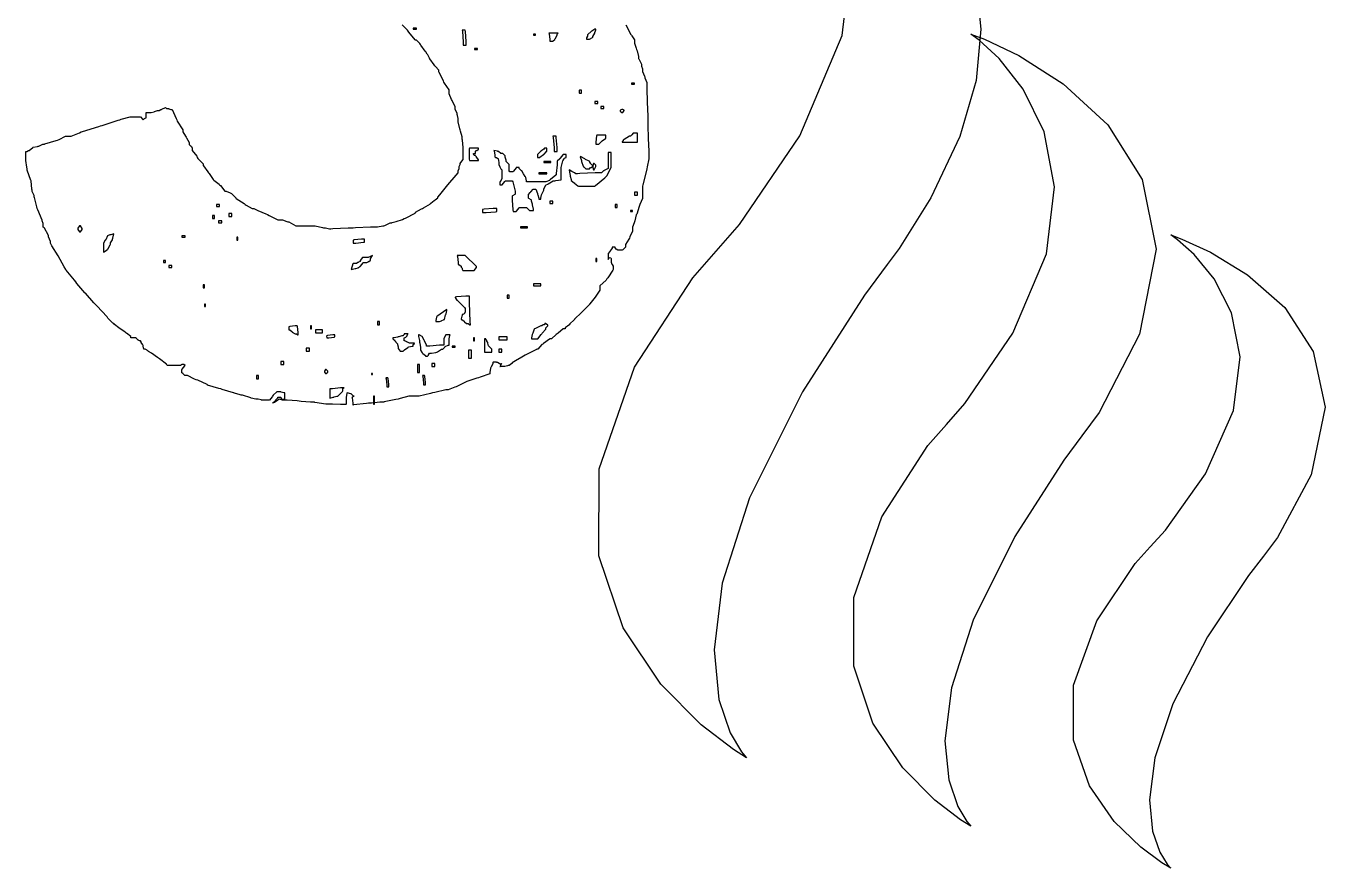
# Model space of a CAD drawing. Extents: x 54 to 303, y 49 to 296.
# Drawn here: x 147.99 to 192.95, y 240.45 to 269.59 of the extents above; entities that cross this region are included whole.
import ezdxf

# ---------------------------------------------------------------- set-up
doc = ezdxf.new("R2010")
doc.units = 0
doc.header["$MEASUREMENT"] = 0

msp = doc.modelspace()

# ---------------------------------------------------------------- linework, layer by layer
at = {"color": 32}
msp.add_lwpolyline([(180.874, 271.079), (181.042, 269.481), (180.873, 267.711), (180.315, 265.768), (179.309, 263.646), (178.209, 261.892), (177.8, 261.338), (177.012, 260.276), (174.866, 256.928), (173.035, 253.268), (172.09, 250.308), (171.807, 247.999), (171.97, 246.29), (172.357, 245.131), (172.751, 244.472), (172.931, 244.263), (172.931, 244.263), (172.931, 244.263), (172.931, 244.263), (172.475, 244.551), (171.362, 245.405), (169.963, 246.816), (168.658, 248.77), (167.82, 251.258), (167.826, 254.265), (169.051, 257.783), (171.068, 260.882), (171.873, 261.797), (172.682, 262.722), (174.774, 265.793), (176.235, 269.258), (176.579, 272.191)], dxfattribs=at)
at = {"color": 7}
msp.add_lwpolyline([(168.751, 269.628), (168.927, 269.303), (168.945, 269.276), (168.963, 269.25), (169.051, 269.11), (169.051, 269.063), (169.051, 268.993), (169.111, 268.825), (169.121, 268.781), (169.139, 268.737), (169.193, 268.533), (169.193, 268.464), (169.201, 268.456), (169.288, 268.27), (169.297, 268.252), (169.297, 268.207), (169.333, 268.108), (169.333, 268.075), (169.333, 268.015), (169.394, 267.856), (169.404, 267.829), (169.412, 267.802), (169.474, 267.637), (169.474, 267.582), (169.474, 267.428), (169.492, 266.96), (169.51, 266.474), (169.51, 266.311), (169.51, 266.158), (169.528, 265.7), (169.546, 265.26), (169.546, 265.113), (169.546, 264.998), (169.492, 264.716), (169.474, 264.654), (169.464, 264.593), (169.341, 264.09), (169.333, 264.054), (169.333, 264.01), (169.333, 263.911), (169.333, 263.878), (169.333, 263.834), (169.333, 263.701), (169.333, 263.701), (169.333, 263.623), (169.236, 263.42), (169.227, 263.385), (169.218, 263.34), (169.129, 263.076), (169.121, 263.066), (169.111, 263.058), (169.059, 262.855), (169.051, 262.819), (169.041, 262.785), (168.981, 262.626), (168.981, 262.573), (168.981, 262.494), (168.891, 262.298), (168.874, 262.254), (168.856, 262.22), (168.734, 262.035), (168.734, 261.973), (168.734, 261.939), (168.644, 261.841), (168.628, 261.831), (168.61, 261.831), (168.57, 261.831), (168.558, 261.831), (168.54, 261.831), (168.5, 261.831), (168.487, 261.831), (168.469, 261.831), (168.415, 261.867), (168.415, 261.867), (168.415, 261.867), (168.381, 261.921), (168.381, 261.938), (168.363, 261.938), (168.323, 261.938), (168.311, 261.938), (168.275, 261.938), (168.275, 261.903), (168.213, 261.807), (168.205, 261.797), (168.195, 261.789), (168.135, 261.716), (168.135, 261.691), (168.135, 261.647), (168.135, 261.548), (168.135, 261.515), (168.143, 261.515), (168.169, 261.568), (168.169, 261.585), (168.169, 261.585), (168.232, 261.564), (168.239, 261.549), (168.239, 261.523), (168.239, 261.465), (168.239, 261.444), (168.239, 261.418), (168.265, 261.348), (168.275, 261.338), (168.275, 261.338), (168.311, 261.286), (168.311, 261.268), (168.311, 261.232), (168.311, 261.215), (168.311, 261.176), (168.311, 261.162), (168.301, 261.145), (168.125, 260.879), (168.099, 260.843), (168.071, 260.799), (167.852, 260.595), (167.852, 260.526), (167.852, 260.456), (167.736, 260.28), (167.71, 260.244), (167.684, 260.21), (167.507, 259.979), (167.499, 259.961), (167.489, 259.953), (167.287, 259.751), (167.253, 259.715), (167.217, 259.68), (166.978, 259.442), (166.97, 259.432), (166.96, 259.424), (166.81, 259.284), (166.794, 259.256), (166.776, 259.239), (166.652, 259.147), (166.652, 259.115), (166.581, 259.115), (166.405, 258.957), (166.371, 258.939), (166.335, 258.913), (166.175, 258.763), (166.122, 258.763), (166.113, 258.754), (165.902, 258.604), (165.876, 258.586), (165.848, 258.57), (165.71, 258.41), (165.665, 258.41), (165.655, 258.402), (165.267, 258.199), (165.206, 258.163), (165.152, 258.129), (164.932, 258.001), (164.817, 257.938), (164.817, 257.917), (164.808, 257.908), (164.709, 257.845), (164.677, 257.845), (164.659, 257.836), (164.565, 257.81), (164.535, 257.81), (164.517, 257.81), (164.477, 257.81), (164.465, 257.81), (164.447, 257.81), (164.407, 257.81), (164.394, 257.81), (164.403, 257.81), (164.43, 257.836), (164.43, 257.845), (164.43, 257.863), (164.455, 257.908), (164.465, 257.917), (164.43, 257.881), (164.43, 257.881), (164.305, 257.943), (164.288, 257.951), (164.27, 257.961), (164.156, 257.961), (164.148, 257.951), (164.148, 257.907), (164.086, 257.792), (164.078, 257.774), (164.068, 257.748), (164.042, 257.598), (164.042, 257.598), (164.042, 257.554), (163.705, 257.44), (163.653, 257.422), (163.599, 257.405), (163.247, 257.291), (163.23, 257.281), (163.22, 257.273), (162.921, 257.123), (162.877, 257.105), (162.833, 257.096), (162.602, 256.999), (162.524, 256.999), (162.524, 256.999), (162.136, 256.91), (162.065, 256.892), (161.995, 256.876), (161.598, 256.786), (161.466, 256.786), (161.439, 256.786), (161.379, 256.786), (161.36, 256.786), (161.236, 256.786), (160.937, 256.699), (160.867, 256.682), (160.795, 256.664), (160.39, 256.585), (160.373, 256.576), (160.241, 256.576), (159.943, 256.54), (159.844, 256.54), (159.772, 256.532), (159.331, 256.479), (159.315, 256.469), (159.315, 256.541), (159.287, 256.726), (159.279, 256.752), (159.287, 256.762), (159.333, 256.786), (159.349, 256.786), (159.322, 256.786), (159.252, 256.85), (159.243, 256.858), (159.234, 256.868), (159.111, 256.902), (159.103, 256.892), (159.093, 256.884), (159.067, 256.733), (159.067, 256.682), (159.067, 256.638), (159.067, 256.505), (159.067, 256.505), (159.057, 256.497), (158.878, 256.493), (158.597, 256.505), (158.503, 256.505), (158.371, 256.505), (157.991, 256.567), (157.974, 256.576), (157.842, 256.576), (157.515, 256.602), (157.445, 256.61), (157.373, 256.62), (157.03, 256.646), (156.916, 256.646), (156.872, 256.646), (156.756, 256.673), (156.74, 256.682), (156.712, 256.647), (156.593, 256.558), (156.527, 256.54), (156.527, 256.54), (156.527, 256.54), (156.527, 256.54), (156.624, 256.638), (156.633, 256.646), (156.641, 256.655), (156.704, 256.728), (156.704, 256.752), (156.74, 256.752), (156.756, 256.752), (156.796, 256.752), (156.81, 256.752), (156.81, 256.735), (156.836, 256.682), (156.846, 256.682), (156.872, 256.682), (156.93, 256.682), (156.95, 256.682), (156.95, 256.735), (156.95, 256.854), (156.95, 256.892), (156.914, 256.892), (156.826, 256.92), (156.81, 256.928), (156.792, 256.938), (156.677, 256.938), (156.669, 256.928), (156.669, 256.928), (156.544, 256.814), (156.527, 256.786), (156.509, 256.76), (156.417, 256.646), (156.387, 256.646), (156.359, 256.646), (156.3, 256.646), (156.281, 256.646), (156.245, 256.646), (156.166, 256.646), (156.14, 256.646), (156.13, 256.655), (156.031, 256.682), (155.998, 256.682), (155.944, 256.682), (155.787, 256.708), (155.787, 256.716), (155.777, 256.726), (155.479, 256.814), (155.435, 256.822), (155.407, 256.832), (155.204, 256.884), (155.186, 256.892), (155.169, 256.902), (154.781, 257.017), (154.729, 257.035), (154.667, 257.052), (154.278, 257.167), (154.27, 257.175), (154.26, 257.185), (153.934, 257.335), (153.881, 257.351), (153.828, 257.369), (153.577, 257.492), (153.494, 257.492), (153.484, 257.502), (153.431, 257.555), (153.422, 257.564), (153.413, 257.564), (153.388, 257.59), (153.388, 257.598), (153.388, 257.634), (153.388, 257.652), (153.388, 257.692), (153.388, 257.704), (153.396, 257.714), (153.484, 257.828), (153.494, 257.845), (153.458, 257.881), (153.422, 257.881), (153.388, 257.881), (153.378, 257.872), (153.333, 257.845), (153.318, 257.845), (153.29, 257.845), (153.231, 257.845), (153.212, 257.845), (153.176, 257.845), (153.096, 257.845), (153.07, 257.845), (153.043, 257.845), (152.984, 257.845), (152.965, 257.845), (152.947, 257.845), (152.906, 257.845), (152.893, 257.845), (152.884, 257.845), (152.859, 257.881), (152.859, 257.881), (152.849, 257.89), (152.611, 258.075), (152.576, 258.093), (152.54, 258.119), (152.33, 258.269), (152.33, 258.269), (152.33, 258.269), (152.232, 258.331), (152.224, 258.34), (152.214, 258.349), (152.115, 258.41), (152.083, 258.41), (152.073, 258.41), (152.047, 258.516), (152.047, 258.516), (152.047, 258.534), (152.02, 258.578), (152.011, 258.586), (152.011, 258.586), (151.977, 258.64), (151.977, 258.656), (151.977, 258.666), (151.95, 258.692), (151.941, 258.692), (151.923, 258.692), (151.871, 258.718), (151.871, 258.727), (151.861, 258.736), (151.809, 258.79), (151.801, 258.798), (151.757, 258.798), (151.657, 258.798), (151.624, 258.798), (151.624, 258.843), (151.474, 258.957), (151.448, 258.975), (151.42, 258.993), (151.209, 259.143), (151.201, 259.151), (151.201, 259.151), (151.051, 259.266), (151.025, 259.292), (150.997, 259.31), (150.821, 259.486), (150.813, 259.504), (150.795, 259.53), (150.442, 259.909), (150.39, 259.961), (150.336, 260.015), (150.045, 260.342), (150.037, 260.35), (150.027, 260.36), (149.753, 260.686), (149.718, 260.739), (149.674, 260.792), (149.383, 261.145), (149.365, 261.162), (149.312, 261.259), (149.101, 261.633), (148.889, 261.99), (148.836, 262.078), (148.836, 262.14), (148.775, 262.292), (148.766, 262.326), (148.757, 262.362), (148.634, 262.599), (148.626, 262.607), (148.626, 262.607), (148.59, 262.635), (148.59, 262.643), (148.59, 262.671), (148.59, 262.73), (148.59, 262.749), (148.58, 262.759), (148.555, 262.855), (148.555, 262.855), (148.546, 262.873), (148.395, 263.226), (148.379, 263.278), (148.361, 263.332), (148.281, 263.657), (148.273, 263.665), (148.273, 263.727), (148.203, 263.868), (148.203, 263.914), (148.193, 263.949), (148.167, 264.231), (148.167, 264.231), (148.157, 264.249), (148.034, 264.601), (148.026, 264.654), (148.016, 264.708), (147.99, 264.932), (147.99, 265.006), (147.99, 265.05), (147.99, 265.15), (147.99, 265.183), (147.99, 265.201), (147.99, 265.241), (147.99, 265.253), (148.016, 265.253), (148.076, 265.289), (148.096, 265.289), (148.096, 265.289), (148.227, 265.387), (148.237, 265.395), (148.237, 265.395), (148.386, 265.421), (148.413, 265.429), (148.43, 265.439), (148.576, 265.501), (148.626, 265.501), (148.642, 265.511), (149.031, 265.625), (149.085, 265.642), (149.137, 265.66), (149.362, 265.782), (149.437, 265.782), (149.552, 265.782), (149.841, 265.898), (149.895, 265.924), (149.947, 265.942), (150.512, 266.119), (150.566, 266.135), (150.627, 266.153), (151.182, 266.331), (151.235, 266.347), (151.288, 266.365), (151.592, 266.453), (151.694, 266.453), (151.721, 266.453), (151.78, 266.453), (151.801, 266.453), (151.835, 266.453), (151.914, 266.453), (151.941, 266.453), (151.95, 266.445), (152.038, 266.357), (152.047, 266.347), (152.083, 266.383), (152.091, 266.393), (152.137, 266.417), (152.153, 266.417), (152.153, 266.462), (152.153, 266.561), (152.153, 266.594), (152.188, 266.594), (152.266, 266.594), (152.294, 266.594), (152.328, 266.594), (152.426, 266.621), (152.436, 266.63), (152.436, 266.63), (152.54, 266.664), (152.576, 266.664), (152.602, 266.664), (152.662, 266.7), (152.683, 266.7), (152.691, 266.71), (152.823, 266.77), (152.823, 266.77), (152.823, 266.77), (152.849, 266.736), (152.859, 266.736), (152.876, 266.736), (152.915, 266.736), (152.929, 266.736), (152.937, 266.728), (152.999, 266.7), (152.999, 266.7), (153.052, 266.7), (153.184, 266.391), (153.212, 266.347), (153.228, 266.295), (153.413, 266.004), (153.422, 265.994), (153.422, 265.934), (153.511, 265.775), (153.529, 265.748), (153.545, 265.722), (153.635, 265.556), (153.635, 265.501), (153.643, 265.493), (153.695, 265.439), (153.705, 265.429), (153.713, 265.421), (153.741, 265.359), (153.741, 265.359), (153.741, 265.281), (153.899, 265.086), (153.917, 265.042), (153.943, 265.008), (154.128, 264.822), (154.128, 264.76), (154.136, 264.752), (154.287, 264.541), (154.304, 264.513), (154.331, 264.487), (154.471, 264.276), (154.481, 264.267), (154.489, 264.258), (154.675, 264.116), (154.693, 264.09), (154.719, 264.072), (154.869, 263.878), (154.869, 263.878), (154.922, 263.878), (155.054, 263.817), (155.082, 263.808), (155.108, 263.791), (155.248, 263.641), (155.258, 263.631), (155.266, 263.623), (155.539, 263.446), (155.575, 263.419), (155.61, 263.393), (155.822, 263.278), (155.822, 263.278), (155.871, 263.278), (156.02, 263.212), (156.289, 263.094), (156.351, 263.066), (156.411, 263.04), (156.709, 262.89), (156.81, 262.89), (156.87, 262.89), (157.021, 262.829), (157.056, 262.819), (157.091, 262.811), (157.329, 262.679), (157.409, 262.679), (157.47, 262.679), (157.609, 262.679), (157.656, 262.679), (157.718, 262.679), (157.857, 262.679), (157.904, 262.679), (158, 262.679), (158.255, 262.617), (158.291, 262.607), (158.352, 262.607), (158.491, 262.573), (158.538, 262.573), (158.616, 262.582), (159.14, 262.607), (159.315, 262.607), (159.393, 262.617), (159.916, 262.643), (160.091, 262.643), (160.161, 262.643), (160.338, 262.671), (160.373, 262.679), (160.408, 262.689), (160.593, 262.783), (160.654, 262.783), (160.663, 262.793), (160.801, 262.829), (161.025, 262.9), (161.079, 262.926), (161.131, 262.944), (161.457, 263.12), (161.466, 263.136), (161.475, 263.146), (161.677, 263.262), (161.713, 263.278), (161.747, 263.296), (161.986, 263.438), (161.995, 263.455), (162.004, 263.464), (162.119, 263.553), (162.137, 263.561), (162.154, 263.571), (162.242, 263.642), (162.242, 263.665), (162.312, 263.754), (162.595, 264.09), (162.877, 264.425), (162.947, 264.513), (162.947, 264.547), (162.947, 264.583), (162.983, 264.663), (162.983, 264.69), (162.983, 264.725), (163.019, 264.804), (163.019, 264.83), (163.019, 264.83), (163.106, 264.964), (163.124, 264.972), (163.124, 265.052), (163.124, 265.23), (163.124, 265.289), (163.124, 265.387), (163.098, 265.643), (163.09, 265.678), (163.09, 265.757), (163.027, 265.95), (163.019, 265.994), (163.009, 266.039), (162.947, 266.27), (162.947, 266.347), (162.947, 266.391), (162.921, 266.498), (162.913, 266.524), (162.913, 266.577), (162.843, 266.697), (162.843, 266.736), (162.843, 266.806), (162.753, 266.983), (162.737, 267.017), (162.719, 267.053), (162.631, 267.239), (162.631, 267.299), (162.631, 267.388), (162.48, 267.608), (162.454, 267.652), (162.436, 267.696), (162.286, 267.988), (162.278, 268.005), (162.278, 268.059), (162.163, 268.191), (162.137, 268.217), (162.119, 268.245), (161.969, 268.456), (161.961, 268.464), (161.951, 268.482), (161.897, 268.596), (161.889, 268.604), (161.879, 268.614), (161.827, 268.702), (161.819, 268.71), (161.809, 268.72), (161.659, 268.931), (161.642, 268.957), (161.624, 268.985), (161.505, 269.099), (161.466, 269.099), (161.457, 269.109), (161.246, 269.382), (161.219, 269.416), (161.192, 269.452), (161.007, 269.638)], dxfattribs=at)
for points in [[(161.396, 269.486), (161.422, 269.486), (161.481, 269.486), (161.502, 269.486), (161.502, 269.522), (161.475, 269.522), (161.415, 269.522), (161.396, 269.522), (161.396, 269.522), (161.396, 269.496), (161.396, 269.486)], [(163.124, 268.923), (163.15, 268.923), (163.209, 268.923), (163.23, 268.923), (163.23, 269.055), (163.204, 269.399), (163.196, 269.452), (163.168, 269.452), (163.109, 269.452), (163.09, 269.452), (163.098, 269.399), (163.124, 269.043), (163.124, 268.923)], [(166.122, 269.063), (166.149, 269.063), (166.208, 269.063), (166.229, 269.063), (166.237, 269.073), (166.289, 269.125), (166.299, 269.133), (166.307, 269.151), (166.371, 269.271), (166.371, 269.31), (166.405, 269.346), (166.325, 269.346), (166.147, 269.346), (166.088, 269.346), (166.096, 269.32), (166.122, 269.128), (166.122, 269.063)], [(167.71, 269.486), (167.674, 269.486), (167.569, 269.416), (167.569, 269.416), (167.56, 269.408), (167.429, 269.282), (167.429, 269.24), (167.429, 269.24), (167.393, 269.187), (167.393, 269.169), (167.393, 269.133), (167.41, 269.133), (167.45, 269.133), (167.463, 269.133), (167.498, 269.133), (167.596, 269.197), (167.605, 269.205), (167.614, 269.223), (167.676, 269.343), (167.676, 269.382), (167.684, 269.391), (167.71, 269.463), (167.71, 269.486)], [(165.559, 269.276), (165.576, 269.276), (165.615, 269.276), (165.629, 269.276), (165.629, 269.31), (165.611, 269.31), (165.571, 269.31), (165.559, 269.31), (165.559, 269.31), (165.559, 269.285), (165.559, 269.276)], [(163.513, 268.781), (163.539, 268.781), (163.598, 268.781), (163.619, 268.781), (163.619, 268.817), (163.591, 268.817), (163.532, 268.817), (163.513, 268.817), (163.513, 268.817), (163.513, 268.791), (163.513, 268.781)], [(168.945, 267.582), (168.971, 267.582), (169.03, 267.582), (169.051, 267.582), (169.051, 267.618), (169.023, 267.618), (168.964, 267.618), (168.945, 267.618), (168.945, 267.582)], [(167.146, 267.265), (167.163, 267.265), (167.203, 267.265), (167.217, 267.265), (167.217, 267.291), (167.217, 267.351), (167.217, 267.37), (167.199, 267.37), (167.159, 267.37), (167.146, 267.37), (167.137, 267.361), (167.137, 267.283), (167.146, 267.265)], [(167.676, 266.912), (167.702, 266.912), (167.761, 266.912), (167.782, 266.912), (167.782, 266.93), (167.782, 266.97), (167.782, 266.983), (167.754, 266.983), (167.695, 266.983), (167.676, 266.983), (167.676, 266.983), (167.676, 266.93), (167.676, 266.912)], [(167.886, 266.736), (167.913, 266.736), (167.972, 266.736), (167.992, 266.736), (167.992, 266.754), (167.992, 266.794), (167.992, 266.806), (167.965, 266.806), (167.906, 266.806), (167.886, 266.806), (167.886, 266.79), (167.886, 266.75), (167.886, 266.736)], [(168.698, 266.664), (168.698, 266.674), (168.644, 266.7), (168.628, 266.7), (168.61, 266.7), (168.558, 266.674), (168.558, 266.664), (168.558, 266.648), (168.61, 266.594), (168.628, 266.594), (168.644, 266.594), (168.699, 266.663), (168.698, 266.664)], [(166.265, 265.253), (166.291, 265.253), (166.35, 265.253), (166.371, 265.253), (166.371, 265.385), (166.343, 265.73), (166.335, 265.782), (166.307, 265.782), (166.248, 265.782), (166.229, 265.782), (166.237, 265.73), (166.265, 265.373), (166.265, 265.253)], [(167.71, 265.501), (167.736, 265.501), (167.796, 265.501), (167.816, 265.501), (167.825, 265.511), (167.904, 265.598), (167.922, 265.606), (167.93, 265.616), (168.045, 265.704), (168.063, 265.712), (168.063, 265.739), (168.063, 265.799), (168.063, 265.818), (167.983, 265.818), (167.805, 265.818), (167.746, 265.818), (167.736, 265.792), (167.71, 265.574), (167.71, 265.501)], [(169.017, 265.888), (169.007, 265.88), (168.953, 265.828), (168.945, 265.818), (168.91, 265.782), (168.883, 265.774), (168.69, 265.66), (168.664, 265.642), (168.664, 265.625), (168.628, 265.585), (168.628, 265.571), (168.76, 265.571), (169.058, 265.571), (169.157, 265.571), (169.157, 265.651), (169.157, 265.829), (169.157, 265.888), (169.121, 265.888), (169.043, 265.888), (169.017, 265.888)], [(163.336, 264.936), (163.415, 264.936), (163.593, 264.936), (163.653, 264.936), (163.653, 264.964), (163.599, 265.042), (163.583, 265.042), (163.583, 265.06), (163.548, 265.1), (163.548, 265.113), (163.513, 265.113), (163.503, 265.113), (163.477, 265.166), (163.477, 265.183), (163.495, 265.183), (163.535, 265.183), (163.548, 265.183), (163.548, 265.201), (163.548, 265.241), (163.548, 265.253), (163.548, 265.263), (163.573, 265.289), (163.583, 265.289), (163.599, 265.289), (163.643, 265.316), (163.653, 265.325), (163.653, 265.359), (163.573, 265.359), (163.395, 265.359), (163.336, 265.359), (163.327, 265.325), (163.327, 264.98), (163.336, 264.936)], [(164.924, 263.772), (164.914, 263.763), (164.826, 263.711), (164.817, 263.701), (164.817, 263.569), (164.844, 263.226), (164.853, 263.172), (164.88, 263.172), (164.939, 263.172), (164.96, 263.172), (164.968, 263.182), (165.054, 263.296), (165.064, 263.313), (165.099, 263.313), (165.179, 263.313), (165.206, 263.313), (165.232, 263.313), (165.292, 263.313), (165.312, 263.313), (165.32, 263.305), (165.373, 263.252), (165.383, 263.242), (165.417, 263.208), (165.451, 263.208), (165.531, 263.208), (165.559, 263.208), (165.559, 263.252), (165.531, 263.358), (165.523, 263.385), (165.523, 263.429), (165.489, 263.528), (165.489, 263.561), (165.479, 263.571), (165.391, 263.623), (165.383, 263.631), (165.383, 263.665), (165.383, 263.683), (165.383, 263.725), (165.383, 263.737), (165.383, 263.763), (165.443, 263.834), (165.453, 263.842), (165.461, 263.852), (165.549, 263.94), (165.559, 263.948), (165.576, 263.948), (165.615, 263.948), (165.629, 263.948), (165.637, 263.94), (165.69, 263.799), (165.699, 263.772), (165.708, 263.755), (165.735, 263.635), (165.735, 263.595), (165.77, 263.595), (165.806, 263.595), (165.806, 263.639), (165.832, 263.745), (165.842, 263.772), (165.85, 263.79), (165.912, 263.91), (165.912, 263.948), (165.912, 263.948), (165.972, 264.072), (165.982, 264.09), (165.99, 264.1), (166.052, 264.124), (166.052, 264.124), (166.061, 264.134), (166.238, 264.231), (166.299, 264.231), (166.325, 264.24), (166.511, 264.267), (166.511, 264.267), (166.511, 264.267), (166.511, 264.531), (166.511, 264.619), (166.511, 264.699), (166.572, 264.928), (166.581, 264.936), (166.581, 264.954), (166.617, 264.994), (166.617, 265.006), (166.625, 265.016), (166.671, 265.042), (166.688, 265.042), (166.688, 265.07), (166.688, 265.129), (166.688, 265.148), (166.66, 265.148), (166.601, 265.148), (166.581, 265.148), (166.572, 265.131), (166.484, 265.016), (166.475, 265.006), (166.466, 264.998), (166.379, 264.91), (166.371, 264.9), (166.371, 264.786), (166.343, 264.487), (166.335, 264.443), (166.325, 264.425), (166.149, 264.284), (166.122, 264.267), (166.105, 264.249), (165.985, 264.195), (165.946, 264.195), (165.858, 264.195), (165.66, 264.195), (165.593, 264.195), (165.523, 264.195), (165.365, 264.195), (165.312, 264.195), (165.312, 264.239), (165.285, 264.355), (165.276, 264.371), (165.267, 264.389), (165.206, 264.477), (165.206, 264.477), (165.206, 264.477), (165.152, 264.583), (165.136, 264.583), (165.126, 264.593), (165.064, 264.666), (165.064, 264.69), (165.046, 264.69), (165.006, 264.69), (164.994, 264.69), (164.96, 264.69), (164.95, 264.681), (164.862, 264.565), (164.853, 264.547), (164.817, 264.547), (164.799, 264.547), (164.76, 264.547), (164.747, 264.547), (164.738, 264.547), (164.711, 264.575), (164.711, 264.583), (164.711, 264.611), (164.711, 264.67), (164.711, 264.69), (164.711, 264.717), (164.711, 264.776), (164.711, 264.796), (164.702, 264.805), (164.65, 264.857), (164.641, 264.866), (164.607, 264.9), (164.607, 264.944), (164.579, 265.05), (164.571, 265.077), (164.571, 265.104), (164.491, 265.183), (164.465, 265.183), (164.429, 265.183), (164.341, 265.245), (164.324, 265.253), (164.306, 265.263), (164.182, 265.289), (164.182, 265.289), (164.191, 265.272), (164.218, 265.126), (164.218, 265.077), (164.218, 265.068), (164.254, 265.042), (164.254, 265.042), (164.27, 265.042), (164.324, 265.006), (164.324, 265.006), (164.332, 265.006), (164.358, 264.874), (164.358, 264.83), (164.358, 264.804), (164.394, 264.724), (164.394, 264.724), (164.43, 264.654), (164.43, 264.654), (164.455, 264.619), (164.465, 264.619), (164.465, 264.575), (164.465, 264.476), (164.465, 264.443), (164.465, 264.416), (164.465, 264.357), (164.465, 264.337), (164.465, 264.302), (164.403, 264.204), (164.394, 264.195), (164.394, 264.168), (164.394, 264.111), (164.394, 264.09), (164.411, 264.09), (164.451, 264.09), (164.465, 264.09), (164.473, 264.1), (164.561, 264.214), (164.571, 264.231), (164.605, 264.231), (164.684, 264.231), (164.711, 264.231), (164.738, 264.231), (164.797, 264.231), (164.817, 264.231), (164.844, 264.196), (164.924, 263.878), (164.924, 263.772)], [(165.946, 265.359), (165.936, 265.359), (165.912, 265.325), (165.912, 265.325), (165.912, 265.325), (165.814, 265.263), (165.806, 265.253), (165.796, 265.245), (165.708, 265.158), (165.699, 265.148), (165.699, 265.122), (165.699, 265.063), (165.699, 265.042), (165.716, 265.042), (165.756, 265.042), (165.77, 265.042), (165.778, 265.052), (165.902, 265.14), (165.912, 265.148), (165.92, 265.158), (166.008, 265.245), (166.018, 265.253), (166.018, 265.281), (166.018, 265.34), (166.018, 265.359), (166, 265.359), (165.959, 265.359), (165.946, 265.359)], [(165.912, 264.866), (165.972, 264.866), (166.111, 264.866), (166.158, 264.866), (166.158, 264.9), (166.096, 264.9), (165.957, 264.9), (165.912, 264.9), (165.912, 264.9), (165.912, 264.875), (165.912, 264.866)], [(166.794, 264.619), (166.794, 264.619), (166.818, 264.461), (166.828, 264.443), (166.828, 264.399), (166.854, 264.276), (166.864, 264.267), (166.864, 264.24), (166.96, 264.17), (166.97, 264.16), (166.978, 264.152), (167.092, 264.064), (167.11, 264.054), (167.181, 264.054), (167.339, 264.054), (167.393, 264.054), (167.463, 264.054), (167.622, 264.054), (167.676, 264.054), (167.702, 264.072), (168.027, 264.337), (168.063, 264.371), (168.097, 264.407), (168.239, 264.69), (168.239, 264.69), (168.239, 264.822), (168.239, 265.12), (168.239, 265.219), (168.213, 265.219), (168.154, 265.219), (168.135, 265.219), (168.135, 265.219), (168.135, 265.008), (168.135, 264.936), (168.135, 264.875), (168.135, 264.69), (168.135, 264.69), (168.135, 264.663), (168.001, 264.593), (167.992, 264.583), (167.983, 264.575), (167.91, 264.513), (167.886, 264.513), (167.684, 264.513), (167.155, 264.487), (167.076, 264.477), (167.04, 264.477), (167.022, 264.477), (166.97, 264.513), (166.97, 264.513), (166.9, 264.547), (166.882, 264.557), (166.794, 264.619), (166.794, 264.619)], [(167.181, 265.077), (167.171, 265.068), (167.217, 264.943), (167.217, 264.9), (167.217, 264.9), (167.277, 264.742), (167.287, 264.724), (167.295, 264.716), (167.368, 264.654), (167.393, 264.654), (167.41, 264.654), (167.45, 264.654), (167.463, 264.654), (167.499, 264.654), (167.533, 264.69), (167.551, 264.69), (167.605, 264.743), (167.605, 264.76), (167.596, 264.769), (167.542, 264.822), (167.533, 264.83), (167.524, 264.84), (167.499, 264.9), (167.499, 264.9), (167.499, 264.918), (167.375, 264.964), (167.357, 264.972), (167.331, 264.998), (167.181, 265.077), (167.181, 265.077)], [(167.64, 264.83), (167.63, 264.83), (167.605, 264.752), (167.605, 264.724), (167.605, 264.698), (167.63, 264.619), (167.64, 264.619), (167.656, 264.619), (167.71, 264.725), (167.71, 264.76), (167.71, 264.778), (167.656, 264.83), (167.64, 264.83)], [(165.735, 264.477), (165.806, 264.477), (165.964, 264.477), (166.018, 264.477), (166.018, 264.513), (165.946, 264.513), (165.788, 264.513), (165.735, 264.513), (165.735, 264.513), (165.735, 264.477), (165.735, 264.477)], [(166.122, 263.455), (166.149, 263.455), (166.208, 263.455), (166.229, 263.455), (166.229, 263.473), (166.229, 263.513), (166.229, 263.525), (166.201, 263.525), (166.142, 263.525), (166.122, 263.525), (166.122, 263.525), (166.122, 263.473), (166.122, 263.455)], [(169.051, 263.737), (169.077, 263.737), (169.136, 263.737), (169.157, 263.737), (169.157, 263.763), (169.157, 263.823), (169.157, 263.842), (169.129, 263.842), (169.07, 263.842), (169.051, 263.842), (169.051, 263.816), (169.051, 263.758), (169.051, 263.737)], [(154.446, 262.926), (154.463, 262.926), (154.503, 262.926), (154.517, 262.926), (154.517, 262.953), (154.517, 263.012), (154.517, 263.032), (154.499, 263.032), (154.459, 263.032), (154.446, 263.032), (154.446, 263.005), (154.446, 262.946), (154.446, 262.926)], [(154.587, 263.349), (154.613, 263.349), (154.672, 263.349), (154.693, 263.349), (154.693, 263.367), (154.693, 263.406), (154.693, 263.419), (154.666, 263.419), (154.606, 263.419), (154.587, 263.419), (154.587, 263.419), (154.587, 263.367), (154.587, 263.349)], [(155.01, 262.996), (155.036, 262.996), (155.096, 262.996), (155.116, 262.996), (155.116, 263.023), (155.116, 263.083), (155.116, 263.102), (155.089, 263.102), (155.029, 263.102), (155.01, 263.102), (155.01, 263.076), (155.01, 263.017), (155.01, 262.996)], [(163.795, 263.136), (163.917, 263.136), (164.235, 263.164), (164.288, 263.172), (164.288, 263.2), (164.288, 263.259), (164.288, 263.278), (164.164, 263.278), (163.847, 263.252), (163.795, 263.242), (163.785, 263.234), (163.785, 263.146), (163.795, 263.136)], [(168.381, 263.313), (168.398, 263.313), (168.438, 263.313), (168.451, 263.313), (168.451, 263.34), (168.451, 263.4), (168.451, 263.419), (168.433, 263.419), (168.394, 263.419), (168.381, 263.419), (168.381, 263.393), (168.381, 263.333), (168.381, 263.313)], [(168.91, 263.172), (168.927, 263.172), (168.967, 263.172), (168.981, 263.172), (168.981, 263.208), (168.963, 263.208), (168.923, 263.208), (168.91, 263.208), (168.91, 263.208), (168.91, 263.172), (168.91, 263.172)], [(149.86, 262.679), (149.842, 262.679), (149.79, 262.6), (149.79, 262.573), (149.79, 262.547), (149.842, 262.467), (149.86, 262.467), (149.877, 262.467), (149.931, 262.547), (149.931, 262.573), (149.938, 262.587), (149.879, 262.679), (149.86, 262.679)], [(154.657, 262.783), (154.684, 262.783), (154.743, 262.783), (154.763, 262.783), (154.763, 262.801), (154.763, 262.843), (154.763, 262.855), (154.736, 262.855), (154.676, 262.855), (154.657, 262.855), (154.657, 262.855), (154.657, 262.801), (154.657, 262.783)], [(165.1, 262.607), (165.161, 262.607), (165.3, 262.607), (165.347, 262.607), (165.347, 262.643), (165.285, 262.643), (165.146, 262.643), (165.1, 262.643), (165.1, 262.643), (165.1, 262.617), (165.1, 262.607)], [(151.025, 262.396), (151.025, 262.396), (150.927, 262.37), (150.919, 262.36), (150.891, 262.36), (150.813, 262.326), (150.813, 262.326), (150.813, 262.326), (150.759, 262.194), (150.742, 262.184), (150.732, 262.176), (150.672, 262.077), (150.672, 262.044), (150.672, 262.018), (150.672, 261.958), (150.672, 261.938), (150.672, 261.893), (150.672, 261.794), (150.672, 261.761), (150.672, 261.761), (150.795, 261.851), (150.813, 261.867), (150.829, 261.885), (150.909, 262.035), (150.919, 262.044), (150.919, 262.088), (150.979, 262.194), (150.989, 262.22), (150.997, 262.248), (151.025, 262.396), (151.025, 262.396)], [(153.388, 262.29), (153.414, 262.29), (153.474, 262.29), (153.494, 262.29), (153.494, 262.326), (153.466, 262.326), (153.407, 262.326), (153.388, 262.326), (153.388, 262.326), (153.388, 262.29), (153.388, 262.29)], [(155.292, 262.184), (155.328, 262.184), (155.328, 262.212), (155.328, 262.271), (155.328, 262.29), (155.292, 262.29), (155.292, 262.264), (155.292, 262.205), (155.292, 262.184)], [(159.315, 262.078), (159.411, 262.078), (159.667, 262.106), (159.702, 262.114), (159.702, 262.141), (159.702, 262.201), (159.702, 262.22), (159.604, 262.22), (159.349, 262.194), (159.315, 262.184), (159.315, 262.158), (159.315, 262.099), (159.315, 262.078)], [(152.753, 261.408), (152.769, 261.408), (152.809, 261.408), (152.823, 261.408), (152.823, 261.426), (152.823, 261.466), (152.823, 261.479), (152.805, 261.479), (152.765, 261.479), (152.753, 261.479), (152.753, 261.479), (152.753, 261.426), (152.753, 261.408)], [(152.929, 261.232), (152.955, 261.232), (153.015, 261.232), (153.035, 261.232), (153.035, 261.25), (153.035, 261.29), (153.035, 261.302), (153.008, 261.302), (152.949, 261.302), (152.929, 261.302), (152.929, 261.286), (152.929, 261.246), (152.929, 261.232)], [(159.985, 261.655), (159.985, 261.655), (159.923, 261.63), (159.915, 261.621), (159.915, 261.621), (159.834, 261.585), (159.808, 261.585), (159.772, 261.585), (159.694, 261.585), (159.668, 261.585), (159.64, 261.585), (159.562, 261.48), (159.562, 261.444), (159.562, 261.444), (159.5, 261.418), (159.492, 261.408), (159.474, 261.408), (159.432, 261.372), (159.42, 261.372), (159.393, 261.372), (159.334, 261.372), (159.315, 261.372), (159.305, 261.356), (159.243, 261.162), (159.243, 261.162), (159.243, 261.162), (159.385, 261.196), (159.385, 261.196), (159.411, 261.196), (159.482, 261.224), (159.492, 261.232), (159.508, 261.232), (159.548, 261.268), (159.562, 261.268), (159.57, 261.277), (159.658, 261.392), (159.668, 261.408), (159.694, 261.408), (159.752, 261.408), (159.772, 261.408), (159.79, 261.408), (159.834, 261.436), (159.844, 261.444), (159.861, 261.444), (159.901, 261.479), (159.915, 261.479), (159.915, 261.497), (159.915, 261.536), (159.915, 261.549), (159.923, 261.559), (159.985, 261.655), (159.985, 261.655)], [(162.947, 261.338), (162.974, 261.338), (163.054, 261.286), (163.054, 261.268), (163.054, 261.25), (163.09, 261.21), (163.09, 261.196), (163.09, 261.18), (163.114, 261.126), (163.124, 261.126), (163.168, 261.126), (163.267, 261.126), (163.3, 261.126), (163.344, 261.126), (163.444, 261.126), (163.477, 261.126), (163.503, 261.126), (163.583, 261.233), (163.583, 261.268), (163.547, 261.304), (163.23, 261.621), (163.196, 261.655), (163.196, 261.655), (163.088, 261.655), (163.054, 261.655), (163.018, 261.655), (162.913, 261.655), (162.913, 261.655), (162.921, 261.621), (162.947, 261.41), (162.947, 261.338)], [(167.71, 261.444), (167.746, 261.444), (167.746, 261.47), (167.746, 261.53), (167.746, 261.549), (167.71, 261.549), (167.71, 261.523), (167.71, 261.465), (167.71, 261.444)], [(154.128, 260.526), (154.164, 260.526), (154.164, 260.554), (154.164, 260.613), (154.164, 260.633), (154.128, 260.633), (154.128, 260.606), (154.128, 260.547), (154.128, 260.526)], [(165.559, 260.597), (165.62, 260.597), (165.759, 260.597), (165.806, 260.597), (165.806, 260.615), (165.806, 260.654), (165.806, 260.667), (165.743, 260.667), (165.604, 260.667), (165.559, 260.667), (165.559, 260.667), (165.559, 260.615), (165.559, 260.597)], [(154.164, 259.891), (154.2, 259.891), (154.2, 259.909), (154.2, 259.949), (154.2, 259.961), (154.164, 259.961), (154.164, 259.961), (154.164, 259.909), (154.164, 259.891)], [(163.054, 259.432), (163.08, 259.432), (163.15, 259.372), (163.16, 259.362), (163.168, 259.354), (163.241, 259.292), (163.266, 259.292), (163.292, 259.292), (163.351, 259.256), (163.372, 259.256), (163.362, 259.354), (163.336, 260.022), (163.336, 260.244), (163.212, 260.244), (162.887, 260.219), (162.843, 260.21), (162.843, 260.192), (162.877, 260.138), (162.877, 260.138), (162.877, 260.138), (162.903, 260.103), (162.913, 260.103), (162.939, 260.077), (163.168, 259.848), (163.196, 259.821), (163.196, 259.804), (163.196, 259.764), (163.196, 259.751), (163.196, 259.715), (163.196, 259.698), (163.168, 259.644), (163.16, 259.644), (163.15, 259.636), (163.105, 259.608), (163.09, 259.608), (163.09, 259.574), (163.08, 259.548), (163.054, 259.461), (163.054, 259.432)], [(164.641, 260.174), (164.658, 260.174), (164.697, 260.174), (164.711, 260.174), (164.711, 260.201), (164.711, 260.26), (164.711, 260.28), (164.694, 260.28), (164.653, 260.28), (164.641, 260.28), (164.641, 260.254), (164.641, 260.194), (164.641, 260.174)], [(162.172, 259.362), (162.198, 259.362), (162.257, 259.362), (162.278, 259.362), (162.304, 259.362), (162.374, 259.389), (162.384, 259.398), (162.384, 259.398), (162.445, 259.424), (162.454, 259.432), (162.471, 259.432), (162.515, 259.592), (162.524, 259.608), (162.533, 259.626), (162.56, 259.746), (162.56, 259.785), (162.524, 259.759), (162.242, 259.566), (162.208, 259.538), (162.198, 259.512), (162.172, 259.401), (162.172, 259.362)], [(157.092, 259.079), (157.118, 259.079), (157.189, 259.019), (157.198, 259.009), (157.207, 259.001), (157.306, 258.939), (157.339, 258.939), (157.355, 258.939), (157.395, 258.903), (157.409, 258.903), (157.409, 258.983), (157.383, 259.195), (157.375, 259.221), (157.303, 259.221), (157.118, 259.195), (157.092, 259.185), (157.092, 259.159), (157.092, 259.1), (157.092, 259.079)], [(157.832, 259.115), (157.868, 259.115), (157.868, 259.143), (157.868, 259.202), (157.868, 259.221), (157.832, 259.221), (157.832, 259.195), (157.832, 259.136), (157.832, 259.115)], [(158.008, 258.975), (158.071, 258.975), (158.21, 258.975), (158.257, 258.975), (158.257, 259.001), (158.257, 259.06), (158.257, 259.079), (158.195, 259.079), (158.054, 259.079), (158.008, 259.079), (158.008, 259.053), (158.008, 258.995), (158.008, 258.975)], [(160.161, 259.256), (160.178, 259.256), (160.218, 259.256), (160.231, 259.256), (160.231, 259.284), (160.231, 259.343), (160.231, 259.362), (160.213, 259.362), (160.173, 259.362), (160.161, 259.362), (160.161, 259.362), (160.161, 259.284), (160.161, 259.256)], [(165.946, 259.292), (165.946, 259.284), (165.92, 259.256), (165.912, 259.256), (165.894, 259.256), (165.85, 259.231), (165.842, 259.221), (165.814, 259.213), (165.62, 259.125), (165.593, 259.115), (165.584, 259.099), (165.531, 258.957), (165.523, 258.939), (165.513, 258.922), (165.489, 258.802), (165.489, 258.763), (165.541, 258.763), (165.66, 258.763), (165.699, 258.763), (165.708, 258.772), (165.824, 258.922), (165.842, 258.939), (165.858, 258.966), (165.982, 259.106), (165.982, 259.151), (166.018, 259.185), (166.052, 259.221), (166.052, 259.239), (165.972, 259.292), (165.946, 259.292)], [(158.397, 258.798), (158.467, 258.798), (158.652, 258.825), (158.68, 258.833), (158.68, 258.851), (158.68, 258.891), (158.68, 258.903), (158.608, 258.903), (158.423, 258.878), (158.397, 258.869), (158.388, 258.86), (158.397, 258.815), (158.397, 258.798)], [(160.726, 258.727), (160.734, 258.727), (160.76, 258.702), (160.76, 258.692), (160.76, 258.692), (160.796, 258.666), (160.796, 258.656), (160.831, 258.622), (160.839, 258.622), (160.867, 258.49), (160.867, 258.446), (160.875, 258.437), (160.937, 258.34), (160.937, 258.34), (160.973, 258.34), (160.989, 258.34), (161.029, 258.34), (161.043, 258.34), (161.079, 258.374), (161.087, 258.384), (161.21, 258.472), (161.219, 258.48), (161.236, 258.49), (161.356, 258.516), (161.396, 258.516), (161.396, 258.55), (161.396, 258.568), (161.432, 258.609), (161.432, 258.622), (161.396, 258.622), (161.316, 258.622), (161.29, 258.622), (161.262, 258.622), (161.192, 258.648), (161.183, 258.656), (161.174, 258.666), (161.102, 258.692), (161.079, 258.692), (161.079, 258.71), (161.079, 258.75), (161.079, 258.763), (161.079, 258.798), (161.095, 258.798), (161.139, 258.825), (161.149, 258.833), (161.183, 258.869), (161.183, 258.887), (161.21, 258.939), (161.219, 258.939), (161.183, 258.939), (161.105, 258.939), (161.079, 258.939), (161.079, 258.922), (161.043, 258.882), (161.043, 258.869), (160.999, 258.869), (160.9, 258.833), (160.867, 258.833), (160.849, 258.825), (160.729, 258.798), (160.69, 258.798), (160.69, 258.763), (160.69, 258.763), (160.726, 258.736), (160.726, 258.727)], [(161.572, 258.903), (161.572, 258.843), (161.608, 258.703), (161.608, 258.656), (161.616, 258.622), (161.642, 258.463), (161.642, 258.41), (161.642, 258.375), (161.703, 258.279), (161.713, 258.269), (161.721, 258.261), (161.819, 258.188), (161.819, 258.163), (161.835, 258.163), (161.875, 258.163), (161.889, 258.163), (161.925, 258.197), (161.925, 258.215), (161.951, 258.269), (161.961, 258.269), (162.021, 258.269), (162.18, 258.295), (162.208, 258.304), (162.234, 258.313), (162.372, 258.41), (162.418, 258.41), (162.418, 258.41), (162.48, 258.472), (162.49, 258.48), (162.498, 258.498), (162.597, 258.55), (162.631, 258.55), (162.631, 258.594), (162.631, 258.694), (162.631, 258.727), (162.631, 258.771), (162.657, 258.887), (162.667, 258.903), (162.631, 258.903), (162.55, 258.903), (162.524, 258.903), (162.515, 258.895), (162.454, 258.77), (162.454, 258.727), (162.454, 258.682), (162.454, 258.583), (162.454, 258.55), (162.304, 258.55), (161.966, 258.516), (161.855, 258.516), (161.855, 258.56), (161.793, 258.666), (161.785, 258.692), (161.775, 258.71), (161.713, 258.833), (161.713, 258.833), (161.703, 258.851), (161.604, 258.903), (161.572, 258.903)], [(163.477, 258.692), (163.513, 258.692), (163.513, 258.72), (163.513, 258.779), (163.513, 258.798), (163.477, 258.798), (163.477, 258.772), (163.477, 258.713), (163.477, 258.692)], [(163.865, 258.304), (163.926, 258.304), (164.065, 258.304), (164.112, 258.304), (164.112, 258.331), (164.112, 258.39), (164.112, 258.41), (164.102, 258.419), (164.014, 258.507), (164.006, 258.516), (163.996, 258.525), (163.971, 258.622), (163.971, 258.622), (163.971, 258.64), (163.935, 258.68), (163.935, 258.692), (163.935, 258.71), (163.909, 258.754), (163.901, 258.763), (163.865, 258.763), (163.865, 258.648), (163.865, 258.39), (163.865, 258.304)], [(164.358, 258.727), (164.429, 258.727), (164.587, 258.727), (164.641, 258.727), (164.641, 258.754), (164.641, 258.814), (164.641, 258.833), (164.569, 258.833), (164.411, 258.833), (164.358, 258.833), (164.358, 258.807), (164.358, 258.747), (164.358, 258.727)], [(157.692, 258.34), (157.718, 258.34), (157.777, 258.34), (157.798, 258.34), (157.798, 258.367), (157.798, 258.426), (157.798, 258.446), (157.77, 258.446), (157.711, 258.446), (157.692, 258.446), (157.692, 258.419), (157.692, 258.36), (157.692, 258.34)], [(162.737, 258.48), (162.763, 258.48), (162.822, 258.48), (162.843, 258.48), (162.843, 258.516), (162.815, 258.516), (162.756, 258.516), (162.737, 258.516), (162.737, 258.516), (162.737, 258.49), (162.737, 258.48)], [(163.3, 258.093), (163.327, 258.093), (163.386, 258.093), (163.406, 258.093), (163.406, 258.163), (163.406, 258.322), (163.406, 258.374), (163.379, 258.374), (163.32, 258.374), (163.3, 258.374), (163.3, 258.304), (163.3, 258.147), (163.3, 258.093)], [(164.358, 258.304), (164.385, 258.304), (164.444, 258.304), (164.465, 258.304), (164.465, 258.331), (164.465, 258.39), (164.465, 258.41), (164.437, 258.41), (164.378, 258.41), (164.358, 258.41), (164.358, 258.41), (164.358, 258.331), (164.358, 258.304)], [(156.81, 257.881), (156.836, 257.881), (156.895, 257.881), (156.916, 257.881), (156.916, 257.908), (156.916, 257.967), (156.916, 257.987), (156.888, 257.987), (156.829, 257.987), (156.81, 257.987), (156.81, 257.961), (156.81, 257.901), (156.81, 257.881)], [(158.361, 257.704), (158.352, 257.704), (158.327, 257.652), (158.327, 257.634), (158.327, 257.617), (158.352, 257.564), (158.361, 257.564), (158.379, 257.564), (158.433, 257.617), (158.433, 257.634), (158.433, 257.652), (158.379, 257.704), (158.361, 257.704)], [(161.536, 257.598), (161.554, 257.598), (161.594, 257.598), (161.608, 257.598), (161.608, 257.67), (161.608, 257.828), (161.608, 257.881), (161.59, 257.881), (161.549, 257.881), (161.536, 257.881), (161.536, 257.81), (161.536, 257.652), (161.536, 257.598)], [(162.031, 257.81), (162.057, 257.81), (162.117, 257.81), (162.137, 257.81), (162.137, 257.838), (162.137, 257.897), (162.137, 257.917), (162.11, 257.917), (162.05, 257.917), (162.031, 257.917), (162.031, 257.89), (162.031, 257.831), (162.031, 257.81)], [(155.964, 257.387), (155.98, 257.387), (156.02, 257.387), (156.034, 257.387), (156.034, 257.413), (156.034, 257.473), (156.034, 257.492), (156.016, 257.492), (155.976, 257.492), (155.964, 257.492), (155.964, 257.492), (155.964, 257.413), (155.964, 257.387)], [(159.949, 257.528), (159.985, 257.528), (159.985, 257.564), (159.949, 257.564), (159.949, 257.564), (159.949, 257.528), (159.949, 257.528)], [(160.478, 257.105), (160.496, 257.105), (160.536, 257.105), (160.55, 257.105), (160.55, 257.185), (160.522, 257.395), (160.514, 257.422), (160.496, 257.422), (160.456, 257.422), (160.444, 257.422), (160.452, 257.387), (160.478, 257.176), (160.478, 257.105)], [(161.749, 257.175), (161.765, 257.175), (161.805, 257.175), (161.819, 257.175), (161.819, 257.255), (161.793, 257.458), (161.785, 257.492), (161.767, 257.492), (161.725, 257.492), (161.713, 257.492), (161.721, 257.458), (161.749, 257.247), (161.749, 257.175)], [(158.503, 256.716), (158.503, 256.716), (158.626, 256.744), (158.644, 256.752), (158.66, 256.762), (158.754, 256.786), (158.786, 256.786), (158.802, 256.804), (158.944, 256.946), (158.962, 256.963), (158.962, 256.981), (158.962, 257.022), (158.962, 257.035), (158.962, 257.044), (158.987, 257.069), (158.997, 257.069), (158.873, 257.069), (158.596, 257.035), (158.503, 257.035), (158.503, 256.956), (158.503, 256.777), (158.503, 256.716)], [(160.021, 256.505), (160.055, 256.505), (160.055, 256.576), (160.055, 256.734), (160.055, 256.786), (160.021, 256.786), (160.021, 256.716), (160.021, 256.559), (160.021, 256.505)]]:
    msp.add_lwpolyline(points, close=True, dxfattribs=at)
at = {"color": 32}
for points in [[(180.692, 241.899), (180.692, 241.899), (180.332, 242.127), (179.448, 242.802), (178.34, 243.917), (177.305, 245.463), (176.641, 247.434), (176.644, 249.818), (177.613, 252.61), (179.208, 255.072), (179.846, 255.8), (180.489, 256.533), (182.15, 258.964), (183.311, 261.706), (183.586, 264.028), (183.232, 265.928), (182.507, 267.408), (181.671, 268.465), (180.979, 269.099), (180.692, 269.31), (180.692, 269.31), (180.692, 269.31), (181.165, 269.131), (182.349, 268.567), (183.89, 267.591), (185.433, 266.171), (186.622, 264.275), (187.106, 261.87), (186.53, 258.927), (185.134, 256.217), (184.539, 255.411), (183.914, 254.572), (182.215, 251.925), (180.767, 249.029), (180.019, 246.687), (179.797, 244.86), (179.928, 243.506), (180.236, 242.587), (180.549, 242.065), (180.692, 241.899), (180.692, 241.899)], [(187.608, 240.454), (187.608, 240.454), (187.307, 240.636), (186.574, 241.173), (185.654, 242.063), (184.793, 243.298), (184.241, 244.873), (184.244, 246.779), (185.047, 249.013), (186.374, 250.986), (186.902, 251.567), (187.434, 252.151), (188.815, 254.096), (189.779, 256.289), (190.008, 258.145), (189.714, 259.662), (189.114, 260.843), (188.419, 261.687), (187.846, 262.193), (187.608, 262.36), (187.608, 262.36), (187.608, 262.36), (188, 262.216), (188.987, 261.765), (190.269, 260.984), (191.554, 259.847), (192.545, 258.33), (192.95, 256.407), (192.472, 254.055), (191.309, 251.889), (190.817, 251.248), (190.3, 250.577), (188.886, 248.455), (187.681, 246.14), (187.056, 244.268), (186.87, 242.809), (186.976, 241.73), (187.23, 240.999), (187.489, 240.586), (187.608, 240.454), (187.608, 240.454)]]:
    msp.add_lwpolyline(points, close=True, dxfattribs=at)

doc.saveas('drawing.dxf')
